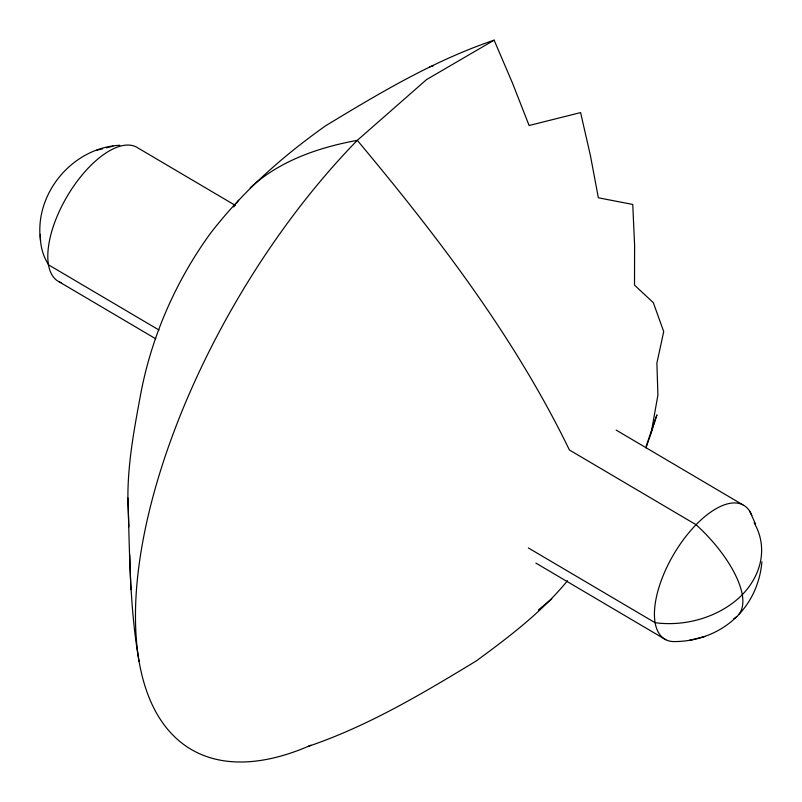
<?xml version="1.0" encoding="UTF-8"?>
<svg xmlns="http://www.w3.org/2000/svg" width="802" height="802" viewBox="0 0 802 802"><rect width="100%" height="100%" fill="white"/><g stroke="black" fill="none" stroke-linecap="round" stroke-linejoin="round"><path stroke-width="1.2" d="M139.067 661.5C129.543 607.525 129.713 552.638 127.909 498.052C127.739 461.792 134.736 426.153 141.342 390.664C152.55 334.153 176.45 280.279 210.234 233.613C242.575 191.618 282.635 156.19 325.772 125.693C379.647 93.032 434.133 60.431 494.122 40.16L512.508 83.137L529.099 125.493L580.588 112.591L590.412 155.538L598.352 197.793L632.748 204.44L634.603 245.171L634.512 285.141L653.329 302.695L663.705 331.587L656.888 363.126L657.911 395.105L651.204 432.739L646.021 447.867M761.9 561.801C760.286 581.159 752.517 600.066 739.063 614.202M651.204 432.739L656.918 414.865L646.181 446.183M233.803 206.936L235.186 205.001M236.58 203.066L238.655 200.169M567.505 580.698C541.901 612.106 508.759 637.069 476.228 660.968C422.353 693.64 367.867 726.231 307.878 746.502M736.707 616.668C720.577 632.748 697.9 641.329 675.294 641.56A77.704 35.468 -59.5 0 1 674.863 552.408A77.704 35.468 -59.5 0 1 751.835 515.506M250.194 187.858C279.587 160.781 318.625 147.408 357.301 140.35L426.584 79.558L494.122 40.16M538.443 609.881L551.806 598.813M119.809 145.272C72.431 147.578 33.955 193.803 40.541 240.72M429.621 66.797L433.21 65.904M689.028 640.467L705.289 636.417M96.711 150.255L102.686 148.771M106.245 147.859L112.972 146.195M235.006 205.222L136.23 146.946A77.704 35.468 -59.5 0 0 64.721 200.61A77.704 35.468 -59.5 0 0 61.303 282.725M616.157 430.093L742.842 504.839M159.037 330.043L48.451 264.8L45.393 259.096A86.927 68.12 -9.8 0 1 40.401 234.354M528.368 547.946L655.064 622.693A86.927 68.12 -9.8 0 0 742.311 594.703A86.927 68.12 -9.8 0 0 754.101 522.794M59.158 281.823L155.788 338.835M535.846 563.074L665.77 639.725M749.74 511.275L755.554 524.057M127.909 498.052L128.841 526.854M129.724 554.804L130.856 589.64M310.955 745.178A413.321 188.681 -59.5 0 1 136.53 588.818A413.321 188.681 -59.5 0 1 357.301 140.35C437.541 236.379 514.593 336.89 569.4 449.972L696.086 524.719A86.927 36.621 44.3 0 1 742.311 594.703A86.927 36.621 44.3 0 1 733.83 618.613"/></g></svg>
